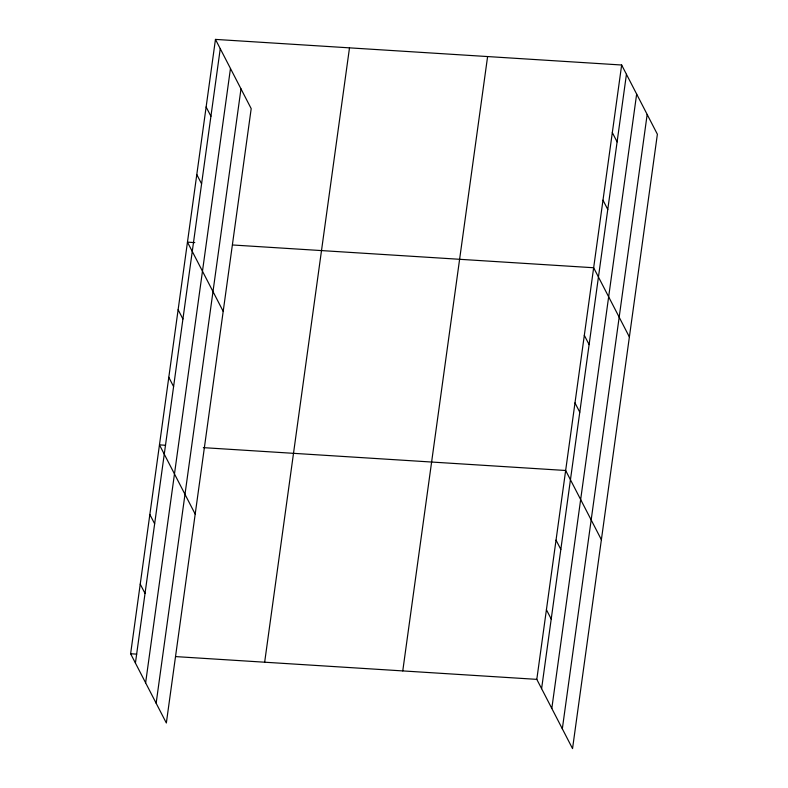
<?xml version="1.0" encoding="UTF-8"?>
<svg xmlns="http://www.w3.org/2000/svg" width="788" height="788" viewBox="0 0 788 788"><rect width="100%" height="100%" fill="white"/><g stroke="black" fill="none" stroke-linecap="round" stroke-linejoin="round"><path stroke-width="1.18" d="M215.459 39.4L251.195 108.636L166.347 722.99L130.621 653.754L215.459 39.4L621.653 65.01L657.379 134.246L572.541 748.6L536.805 679.364L621.653 65.01M135.418 663.053L220.256 48.689M145.622 682.832L230.47 68.477M156.142 703.211L240.99 88.857M264.66 662.206L349.498 47.851M402.766 670.913L487.605 56.559M541.602 688.663L626.44 74.299M551.807 708.442L636.655 94.077M562.327 728.821L647.175 114.457M194.774 242.596L187.465 242.143L223.201 311.368M232.549 244.979L593.65 267.743L629.385 336.978M165.559 445.259L159.462 444.875L195.197 514.111M203.334 447.643L565.656 470.485L601.382 539.721M130.621 653.754L136.708 654.139M175.704 656.601L536.805 679.364M612.315 132.591L617.112 141.879M602.987 200.172L607.775 209.46M584.322 335.324L589.119 344.622M574.984 402.904L579.781 412.203M556.033 540.115L560.829 549.403M546.419 609.735L551.216 619.033M206.131 106.981L210.928 116.269M196.793 174.562L201.59 183.85M178.127 309.714L182.924 319.012M168.799 377.294L173.596 386.593M149.848 514.505L154.645 523.793M140.234 584.135L145.031 593.423"/></g></svg>
